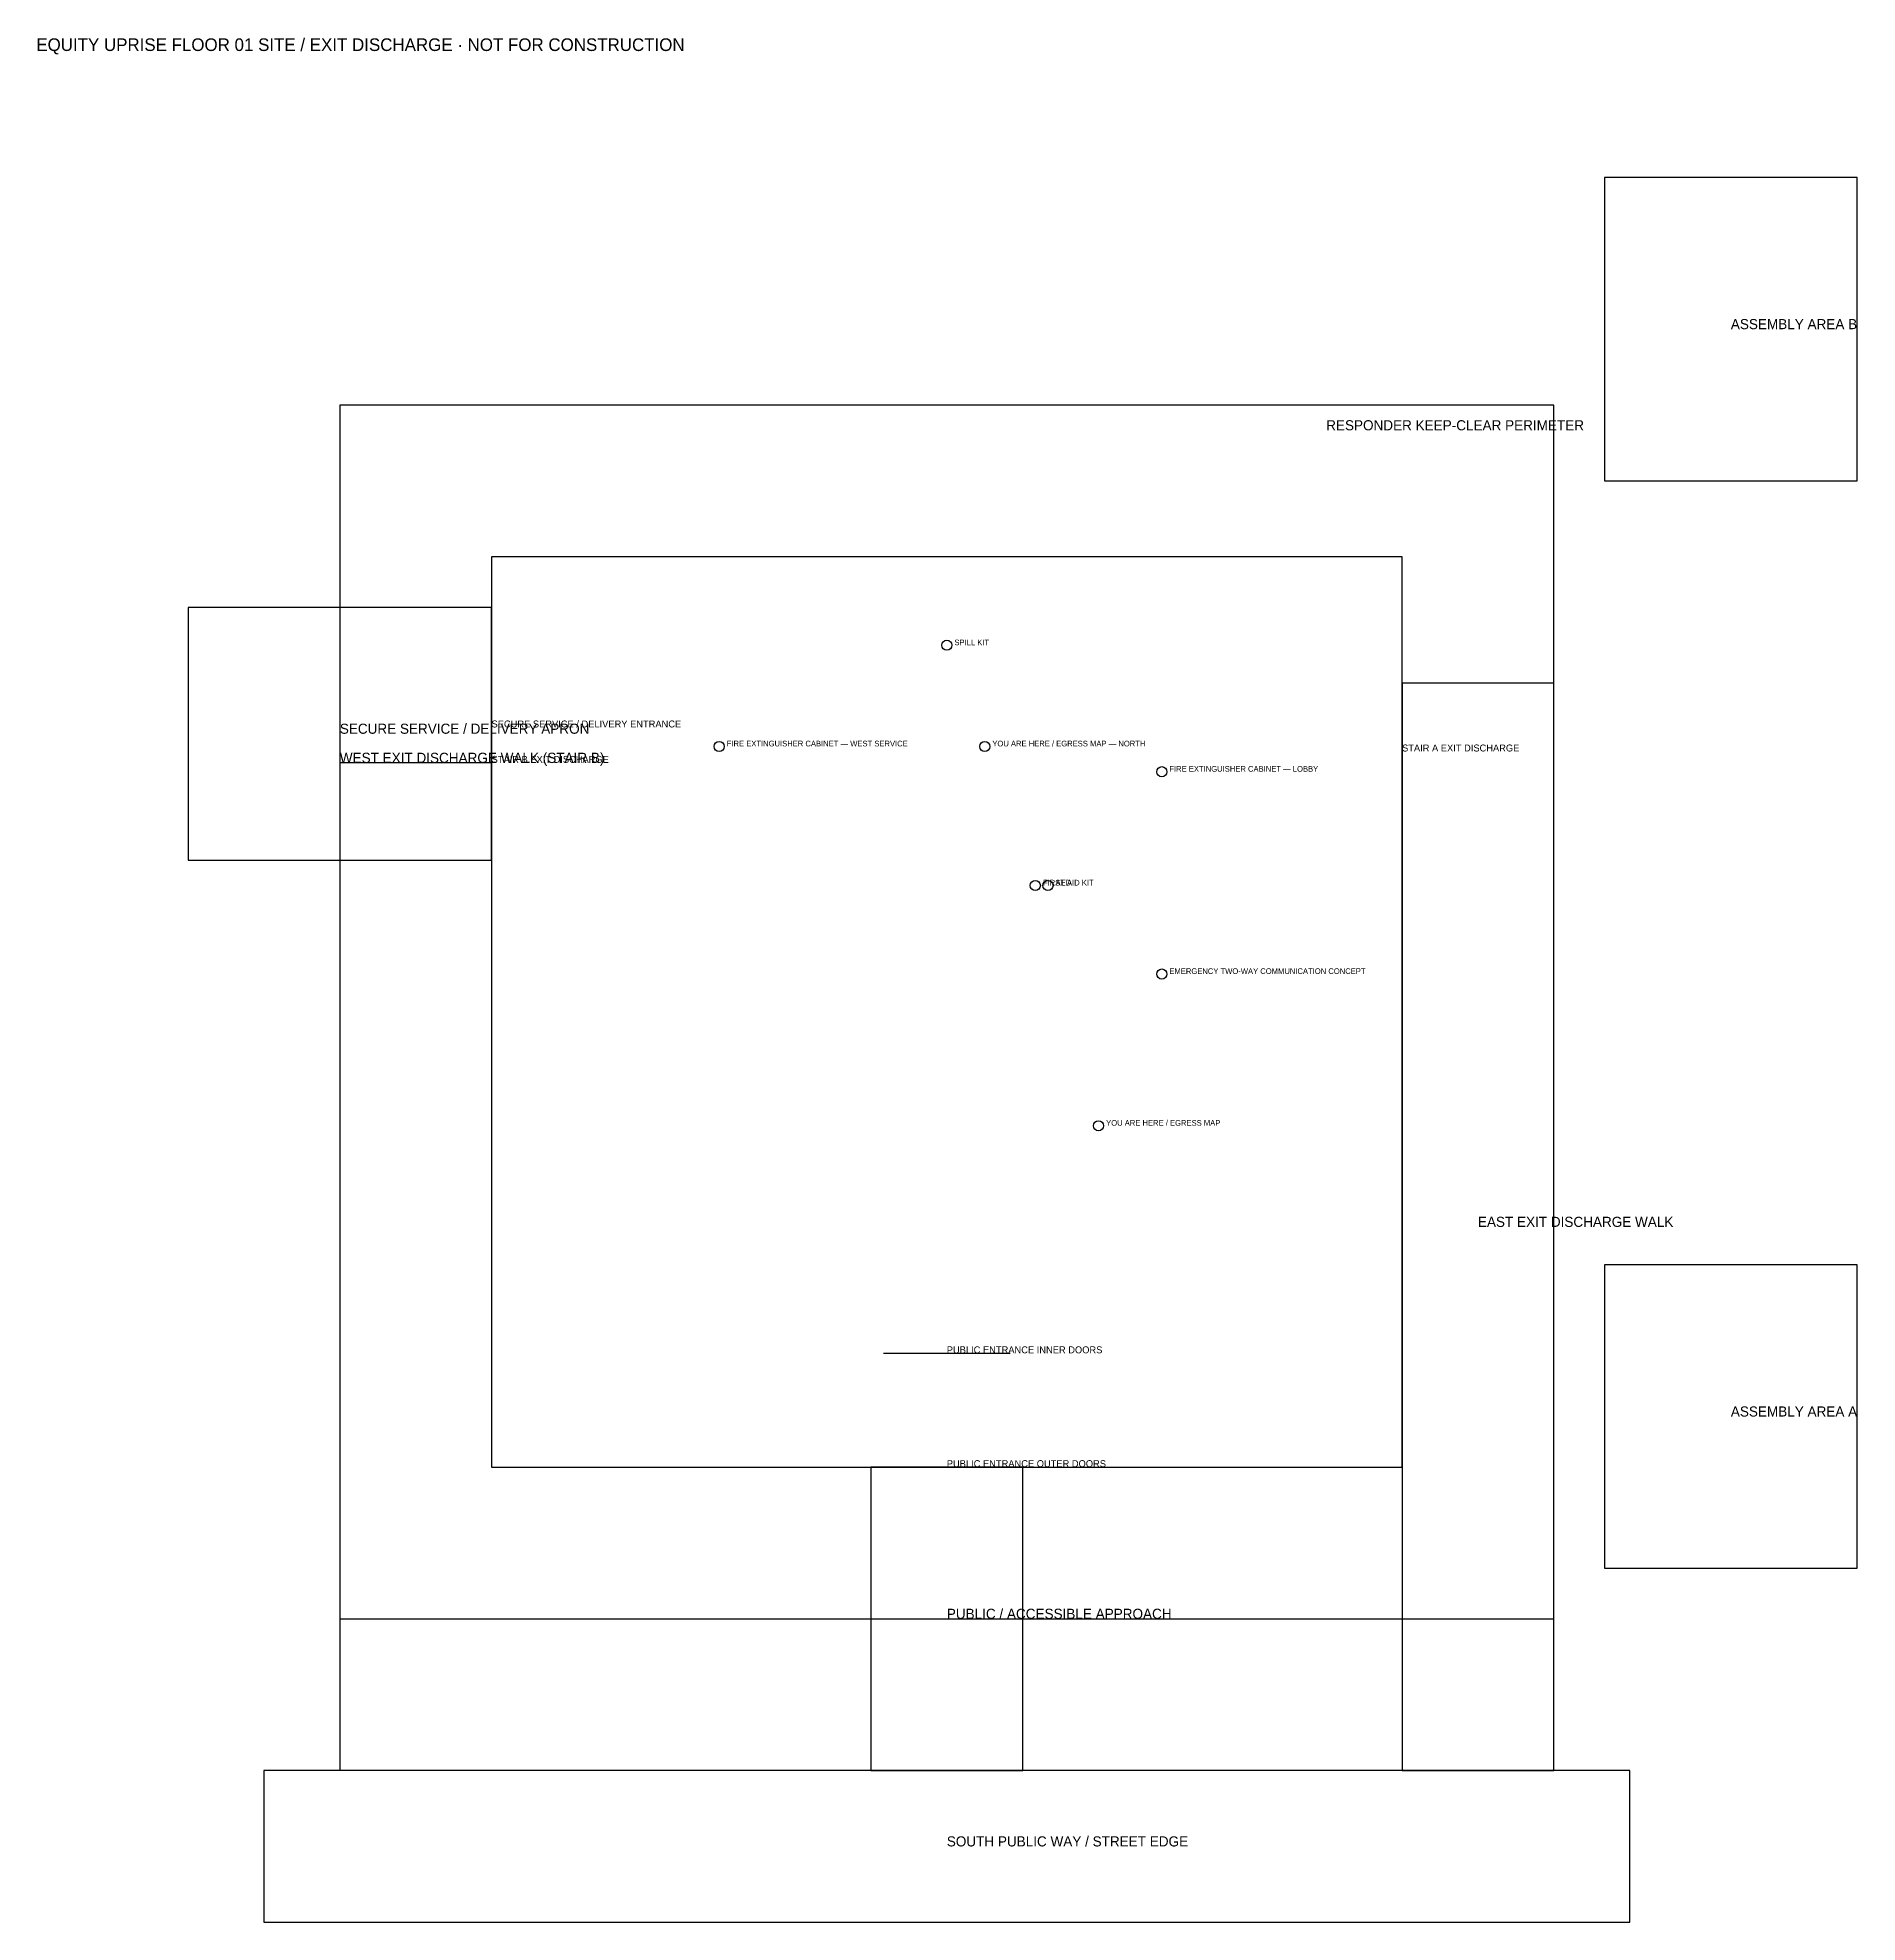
# Model space of a CAD drawing. Header units: metres. Extents: x -36 to 108, y -36 to 113.
import ezdxf

# ---------------------------------------------------------------- set-up
doc = ezdxf.new("R2010")
doc.units = ezdxf.units.M
for name, color, linetype in [('BUILDING', 7, 'Continuous'), ('DOORS', 1, 'Continuous'), ('EGRESS', 3, 'Continuous'), ('EQUIPMENT', 1, 'Continuous'), ('SITE', 8, 'Continuous'), ('TEXT', 7, 'Continuous')]:
    doc.layers.add(name, color=color, linetype=linetype)

msp = doc.modelspace()

# ---------------------------------------------------------------- linework, layer by layer
at = {"layer": 'BUILDING'}
msp.add_lwpolyline([(0, 0), (72, 0), (72, 72), (0, 72), (0, 0)], dxfattribs=at)
at = {"layer": 'DOORS'}
for p, q in [((0, 57.1), (0, 59.9)), ((72, 55), (72, 58.2)), ((0, 54.3), (0, 57.1)), ((31, 9), (41, 9)), ((31, 0), (41, 0))]:
    msp.add_line(p, q, dxfattribs=at)
at = {"layer": 'EGRESS'}
for points in [[(88, 78), (108, 78), (108, 102), (88, 102), (88, 78)], [(-12, -12), (84, -12), (84, 84), (-12, 84), (-12, -12)], [(72, -24), (84, -24), (84, 62), (72, 62), (72, -24)], [(0, 55.7), (-12, 55.7), (-12, -24)], [(88, -8), (108, -8), (108, 16), (88, 16), (88, -8)], [(30, -24), (42, -24), (42, 0), (30, 0), (30, -24)]]:
    msp.add_lwpolyline(points, dxfattribs=at)
at = {"layer": 'EQUIPMENT'}
for centre in [(36, 65), (18, 57), (39, 57), (53, 55), (43, 46), (44, 46), (53, 39), (48, 27)]:
    msp.add_circle(centre, 0.4, dxfattribs=at)
at = {"layer": 'SITE'}
for points in [[(-24, 48), (0, 48), (0, 68), (-24, 68), (-24, 48)], [(-18, -36), (90, -36), (90, -24), (-18, -24), (-18, -36)]]:
    msp.add_lwpolyline(points, dxfattribs=at)

# ---------------------------------------------------------------- texts
at = {"layer": 'TEXT'}
for s, height, p in [('EQUITY UPRISE FLOOR 01 SITE / EXIT DISCHARGE · NOT FOR CONSTRUCTION', 1, (-36, 112)), ('ASSEMBLY AREA B', 0.8, (98, 90)), ('RESPONDER KEEP-CLEAR PERIMETER', 0.8, (66, 82)), ('SPILL KIT', 0.45, (36.6, 65)), ('SECURE SERVICE / DELIVERY APRON', 0.8, (-12, 58)), ('SECURE SERVICE / DELIVERY ENTRANCE', 0.55, (0, 58.5)), ('FIRE EXTINGUISHER CABINET — WEST SERVICE', 0.45, (18.6, 57)), ('YOU ARE HERE / EGRESS MAP — NORTH', 0.45, (39.6, 57)), ('STAIR A EXIT DISCHARGE', 0.55, (72, 56.6)), ('WEST EXIT DISCHARGE WALK (STAIR B)', 0.8, (-12, 55.7)), ('STAIR B EXIT DISCHARGE', 0.55, (0, 55.7)), ('FIRE EXTINGUISHER CABINET — LOBBY', 0.45, (53.6, 55)), ('FIRST AID KIT', 0.45, (43.6, 46)), ('AED', 0.45, (44.6, 46)), ('EMERGENCY TWO-WAY COMMUNICATION CONCEPT', 0.45, (53.6, 39)), ('YOU ARE HERE / EGRESS MAP', 0.45, (48.6, 27)), ('EAST EXIT DISCHARGE WALK', 0.8, (78, 19)), ('PUBLIC ENTRANCE INNER DOORS', 0.55, (36, 9)), ('ASSEMBLY AREA A', 0.8, (98, 4)), ('PUBLIC ENTRANCE OUTER DOORS', 0.55, (36, 0)), ('PUBLIC / ACCESSIBLE APPROACH', 0.8, (36, -12)), ('SOUTH PUBLIC WAY / STREET EDGE', 0.8, (36, -30))]:
    msp.add_text(s, height=height, dxfattribs=at).set_placement(p)

doc.saveas('drawing.dxf')
